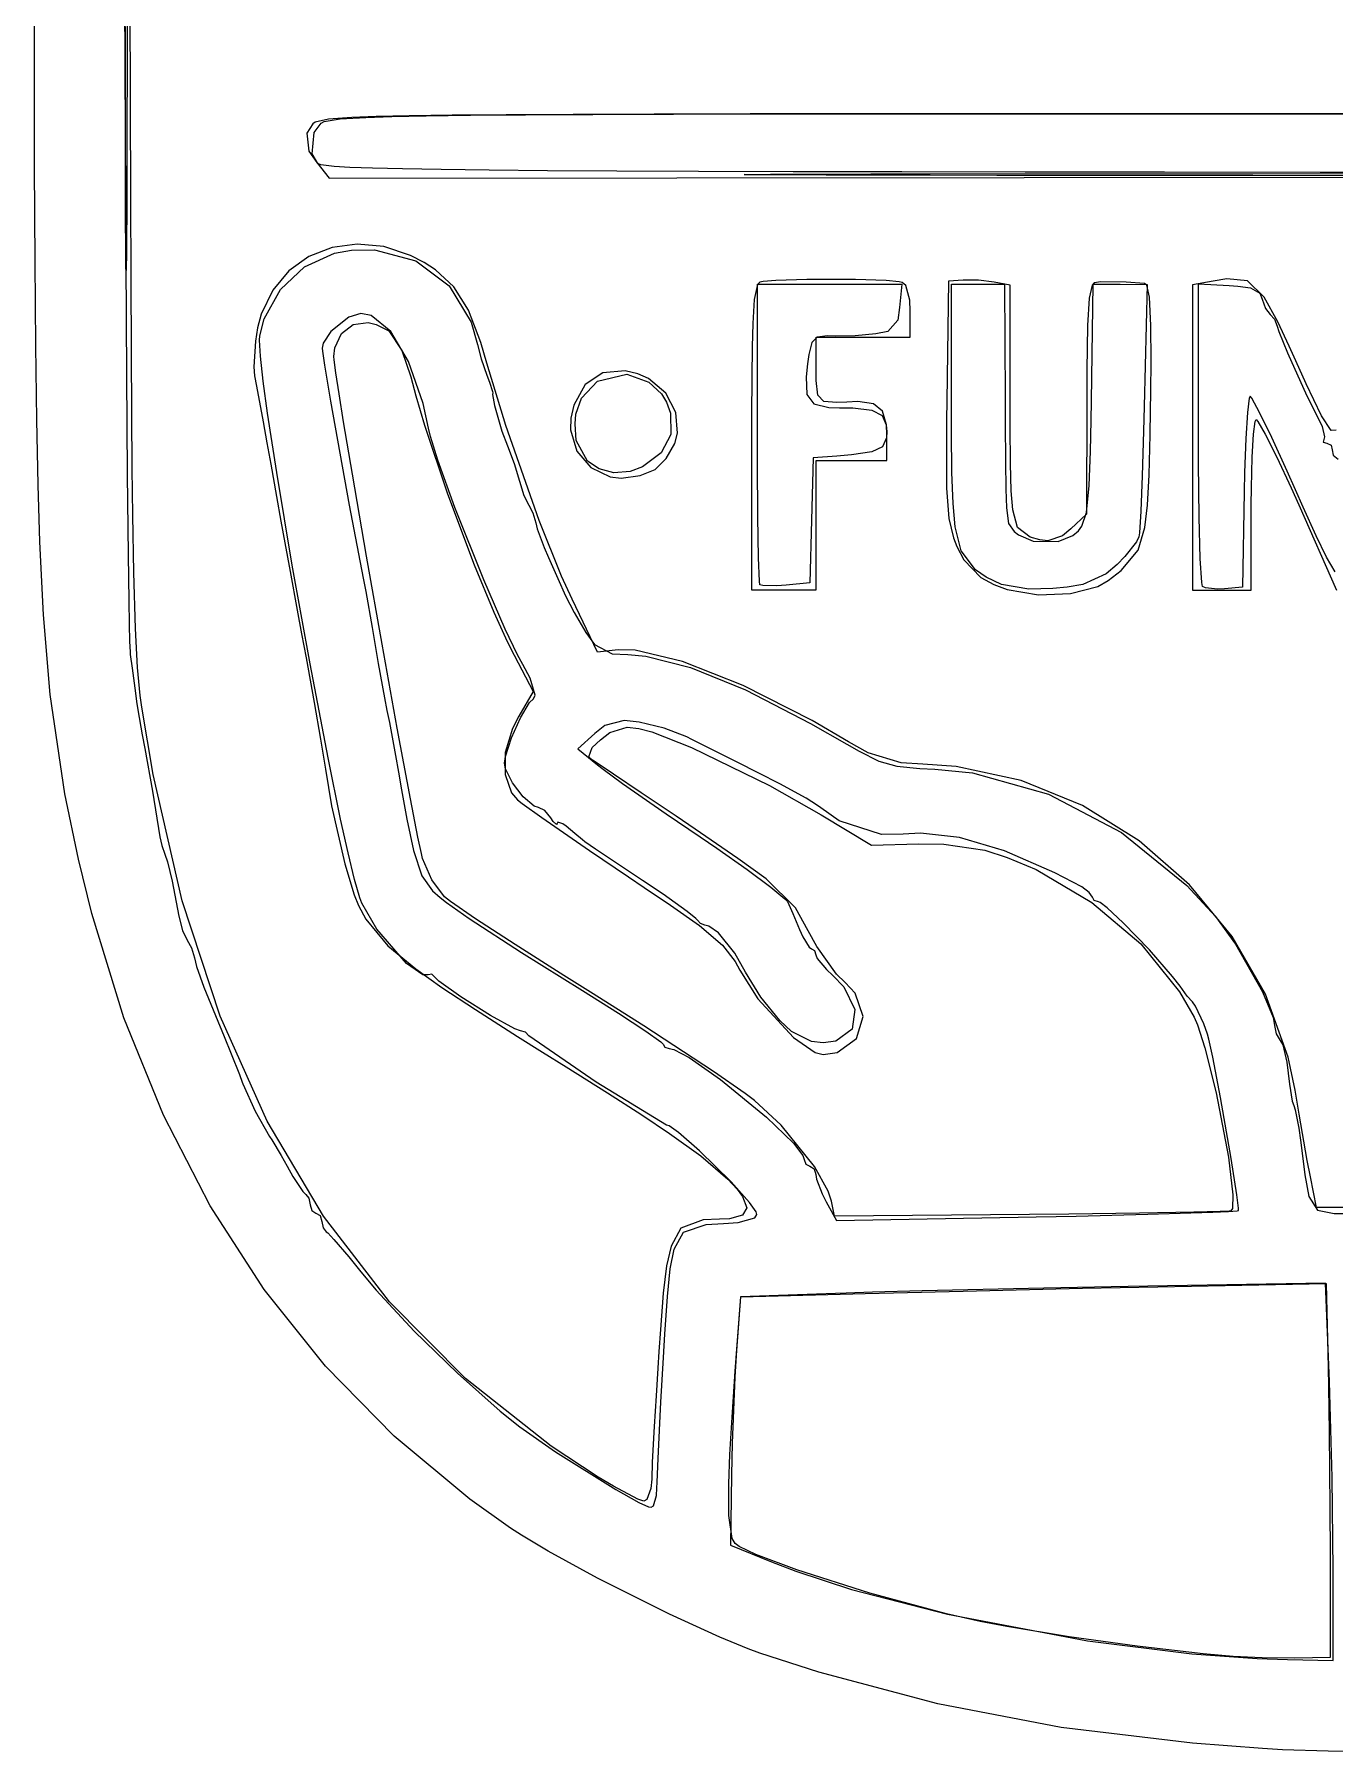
# Model space of a CAD drawing. Header units: millimetres. Extents: x 0 to 610, y 0 to 514.
# Drawn here: x 452.76 to 476, y 44.56 to 75.24 of the extents above; entities that cross this region are included whole.
import ezdxf

# ---------------------------------------------------------------- set-up
doc = ezdxf.new("R2010")
doc.units = ezdxf.units.MM
doc.header["$LTSCALE"] = 0.05
doc.layers.get('0').update_dxf_attribs({"plot": 0})
doc.layers.add('ETCH', color=5, linetype='Continuous', lineweight=0)

# ---------------------------------------------------------------- blocks, each defined once
blk = doc.blocks.new('cpsif')
for p, q in [((16.860244, 318.099235), (16.749812, 264.849235)), ((1.033511, 288.348452), (1.017526, 308.898752)), ((16.494186, 288.924189), (16.483487, 307.526587)), ((16.354861, 298.847199), (16.450173, 275.593951)), ((17.357618, 280.741544), (17.299454, 298.528515)), ((1.077286, 270.066896), (1.033511, 288.348452)), ((16.514533, 273.894324), (16.494186, 288.924189)), ((17.416656, 264.920842), (17.357618, 280.741544)), ((48.768997, 277.641719), (48.392046, 277.349235)), ((48.591755, 275.849557), (49.828741, 277.444247)), ((51.057467, 278.125513), (48.768997, 277.641719)), ((49.828741, 277.444247), (50.327756, 277.71453)), ((50.327756, 277.71453), (53.047372, 278.164133)), ((55.017884, 278.408291), (51.057467, 278.125513)), ((53.047372, 278.164133), (57.415271, 278.429082)), ((59.155963, 278.56271), (55.017884, 278.408291)), ((57.415271, 278.429082), (61.827199, 278.574801)), ((64.75934, 278.692356), (59.155963, 278.56271)), ((61.827199, 278.574801), (67.682619, 278.697964)), ((72.056922, 278.799379), (64.75934, 278.692356)), ((67.682619, 278.697964), (75.190243, 278.800433)), ((81.277615, 278.885925), (72.056922, 278.799379)), ((75.190243, 278.800433), (84.558782, 278.884072)), ((92.650324, 278.954145), (81.277615, 278.885925)), ((84.558782, 278.884072), (95.996947, 278.950744)), ((106.403957, 279.006186), (92.650324, 278.954145)), ((95.996947, 278.950744), (109.713451, 279.002313)), ((122.76742, 279.044197), (106.403957, 279.006186)), ((109.713451, 279.002313), (125.917003, 279.040642)), ((141.969618, 279.070327), (122.76742, 279.044197)), ((125.917003, 279.040642), (144.816316, 279.067594)), ((164.239458, 279.086724), (141.969618, 279.070327)), ((144.816316, 279.067594), (166.620101, 279.085032)), ((189.805847, 279.095536), (164.239458, 279.086724)), ((166.620101, 279.085032), (191.537069, 279.09482)), ((218.89769, 279.098913), (189.805847, 279.095536)), ((191.537069, 279.09482), (219.775932, 279.098822)), ((234.83719, 279.099235), (218.89769, 279.098913)), ((219.775932, 279.098822), (235.206296, 279.099235)), ((16.450173, 275.593951), (16.566332, 253.979869)), ((48.392046, 277.349235), (47.387216, 275.72427)), ((47.387216, 275.72427), (47.697916, 272.712142)), ((48.287765, 272.251947), (48.591755, 275.849557)), ((16.535463, 265.097788), (16.514533, 273.894324)), ((47.697916, 272.712142), (49.074669, 270.731437)), ((49.25, 270.595065), (48.287765, 272.251947)), ((1.157145, 253.870128), (1.077286, 270.066896)), ((49.074669, 270.731437), (51.149339, 268.093922)), ((49.774211, 270.378598), (49.25, 270.595065)), ((52.014529, 270.09551), (49.774211, 270.378598)), ((54.702548, 269.932752), (52.014529, 270.09551)), ((58.526255, 269.789346), (54.702548, 269.932752)), ((63.64003, 269.664075), (58.526255, 269.789346)), ((70.198255, 269.555721), (63.64003, 269.664075)), ((78.355309, 269.463066), (70.198255, 269.555721)), ((88.265573, 269.384893), (78.355309, 269.463066)), ((100.083427, 269.319983), (88.265573, 269.384893)), ((113.963251, 269.26712), (100.083427, 269.319983)), ((130.059425, 269.225084), (113.963251, 269.26712)), ((121.730554, 268.736478), (122.968988, 268.759828)), ((122.430831, 268.714339), (121.730554, 268.736478)), ((125.022779, 268.693545), (122.430831, 268.714339)), ((122.968988, 268.759828), (126.193174, 268.784257)), ((129.45936, 268.67423), (125.022779, 268.693545)), ((126.193174, 268.784257), (131.450151, 268.809631)), ((148.526331, 269.192659), (130.059425, 269.225084)), ((131.450151, 268.809631), (138.786959, 268.835815)), ((138.786959, 268.835815), (143.25, 268.84917)), ((143.25, 268.84917), (235, 268.956639)), ((169.518347, 269.168627), (148.526331, 269.192659)), ((193.189855, 269.151769), (169.518347, 269.168627)), ((219.695235, 269.140869), (193.189855, 269.151769)), ((234.05887, 269.137272), (219.695235, 269.140869)), ((51.149339, 268.093922), (235.216765, 268.346578)), ((135.693533, 268.656528), (129.45936, 268.67423)), ((143.678258, 268.640571), (135.693533, 268.656528)), ((153.366496, 268.626494), (143.678258, 268.640571)), ((164.711206, 268.61443), (153.366496, 268.626494)), ((177.66535, 268.604513), (164.711206, 268.61443)), ((192.181887, 268.596877), (177.66535, 268.604513)), ((208.213777, 268.591654), (192.181887, 268.596877)), ((225.71398, 268.588978), (208.213777, 268.591654)), ((16.551859, 260.463601), (16.535463, 265.097788)), ((16.749812, 264.849235), (16.73609, 262.258968)), ((17.478643, 250.936507), (17.416656, 264.920842)), ((16.57005, 256.845403), (16.551859, 260.463601)), ((16.73609, 262.258968), (16.709183, 258.000821)), ((16.709183, 258.000821), (16.68311, 254.949769)), ((16.589897, 254.270493), (16.57005, 256.845403)), ((16.611264, 252.766174), (16.589897, 254.270493)), ((16.68311, 254.949769), (16.658008, 253.078511)), ((47.732975, 254.773775), (44.325149, 252.326044)), ((46.985269, 253.015874), (52.09823, 255.351705)), ((51.653175, 256.317428), (47.732975, 254.773775)), ((55.939619, 256.899461), (51.653175, 256.317428)), ((52.09823, 255.351705), (54.94356, 255.867833)), ((54.94356, 255.867833), (58.868285, 255.908658)), ((60.446179, 256.462334), (55.939619, 256.899461)), ((58.868285, 255.908658), (65.922927, 254.033477)), ((65.026727, 254.948506), (60.446179, 256.462334)), ((67.299082, 253.769848), (65.026727, 254.948506)), ((1.281384, 239.574188), (1.157145, 253.870128)), ((16.566332, 253.979869), (16.698968, 234.512852)), ((16.634014, 252.359747), (16.611264, 252.766174)), ((16.658008, 253.078511), (16.634014, 252.359747)), ((44.325149, 252.326044), (41.575822, 249.031774)), ((42.899323, 249.182806), (46.985269, 253.015874)), ((65.922927, 254.033477), (71.556403, 249.819535)), ((69.250176, 252.510551), (67.299082, 253.769848)), ((72.400406, 249.599028), (69.250176, 252.510551)), ((17.545654, 238.658633), (17.478643, 250.936507)), ((41.575822, 249.031774), (39.631124, 244.948506)), ((40.148496, 244.141535), (42.899323, 249.182806)), ((71.556403, 249.819535), (75.335004, 243.591254)), ((74.851285, 245.678498), (72.400406, 249.599028)), ((124.009876, 250.032807), (123.451654, 247.475528)), ((124, 224.765901), (124, 250.099235)), ((124, 250.099235), (136.276426, 250.099235)), ((124.400415, 250.422647), (124.009876, 250.032807)), ((124.948748, 250.543635), (124.400415, 250.422647)), ((127.149608, 250.73642), (124.948748, 250.543635)), ((132.383386, 250.903115), (127.149608, 250.73642)), ((140.650679, 250.898137), (132.383386, 250.903115)), ((136.276426, 250.099235), (148.552852, 250.099235)), ((145.885847, 250.725138), (140.650679, 250.898137)), ((148.088294, 250.529701), (145.885847, 250.725138)), ((148.637619, 250.408051), (148.088294, 250.529701)), ((148.552852, 250.099235), (148.17819, 246.170536)), ((149.214887, 249.891791), (148.637619, 250.408051)), ((149.908593, 247.388729), (149.214887, 249.891791)), ((156.5, 250.599235), (156.229108, 230.290678)), ((159, 250.797565), (156.5, 250.599235)), ((157, 229.049575), (157, 250.099235)), ((157, 250.099235), (161.5, 250.099235)), ((161.573438, 250.782599), (159, 250.797565)), ((161.5, 250.099235), (166, 250.099235)), ((164.25, 250.46811), (161.573438, 250.782599)), ((167, 249.940324), (164.25, 250.46811)), ((166, 250.099235), (166.125, 230.599235)), ((167, 229.642224), (167, 249.940324)), ((180.925827, 249.977327), (180.440519, 247.752446)), ((180.808286, 230.201664), (181.116573, 250.099235)), ((181.25, 250.326082), (180.925827, 249.977327)), ((181.116573, 250.099235), (185.68253, 250.099235)), ((182.395737, 250.536316), (181.25, 250.326082)), ((186.68023, 250.487464), (182.395737, 250.536316)), ((185.68253, 250.099235), (190.248487, 250.099235)), ((189.835937, 250.228183), (186.68023, 250.487464)), ((190.248487, 250.099235), (189.771814, 229.349235)), ((190.200277, 249.982806), (189.835937, 250.228183)), ((190.698823, 247.931265), (190.200277, 249.982806)), ((201.493427, 250.663979), (198, 250.008608)), ((198, 250.008608), (198, 224.053921)), ((199, 224.818161), (199, 250.203754)), ((199, 250.203754), (204.240634, 249.901494)), ((203.846002, 251.0376), (201.493427, 250.663979)), ((207.350507, 250.676928), (203.846002, 251.0376)), ((204.240634, 249.901494), (205.709378, 249.798654)), ((205.709378, 249.798654), (207.834114, 249.498205)), ((210.172141, 247.952754), (207.350507, 250.676928)), ((207.834114, 249.498205), (209.455865, 248.61935)), ((209.455865, 248.61935), (209.856316, 247.599235)), ((76.966721, 240.166835), (74.851285, 245.678498)), ((123.451654, 247.475528), (123.197941, 243.435105)), ((148.17819, 246.170536), (147.880206, 243.998441)), ((150, 245.492246), (149.908593, 247.388729)), ((150, 241.099235), (150, 245.492246)), ((180.440519, 247.752446), (180.147124, 243.085915)), ((190.923837, 243.080476), (190.698823, 247.931265)), ((209.856316, 247.599235), (210.400492, 246.010453)), ((212.502905, 243.718791), (210.172141, 247.952754)), ((210.400492, 246.010453), (211.182166, 244.999128)), ((39.006175, 242.62898), (38.627486, 240.356984)), ((39.631124, 244.948506), (39.006175, 242.62898)), ((39.370034, 241.258146), (40.148496, 244.141535)), ((54.537408, 244.474424), (51.450694, 241.99471)), ((53.295159, 241.702426), (55.276742, 243.22037)), ((56.564451, 245.094267), (54.537408, 244.474424)), ((55.276742, 243.22037), (57.793407, 243.568417)), ((58.300361, 244.732755), (56.564451, 245.094267)), ((57.793407, 243.568417), (59.156118, 243.229978)), ((61.654681, 242.00374), (58.300361, 244.732755)), ((59.156118, 243.229978), (61.310261, 242.119102)), ((75.335004, 243.591254), (76.393194, 239.823118)), ((123.197941, 243.435105), (123.093042, 239.460763)), ((147.880206, 243.998441), (146.166982, 242.087022)), ((180.147124, 243.085915), (180.015073, 235.49155)), ((190.937141, 237.086931), (190.923837, 243.080476)), ((211.182166, 244.999128), (211.924781, 244.164084)), ((211.924781, 244.164084), (212.375049, 242.999128)), ((212.375049, 242.999128), (212.657953, 242.070509)), ((214.417094, 239.603628), (212.502905, 243.718791)), ((1.458295, 226.99512), (1.281384, 239.574188)), ((38.627486, 240.356984), (38.354065, 236.015765)), ((39.320517, 240.524728), (39.370034, 241.258146)), ((39.483325, 237.802051), (39.320517, 240.524728)), ((50.182045, 240.04709), (49.995307, 239.17492)), ((51.450694, 241.99471), (50.182045, 240.04709)), ((52.156743, 239.250586), (53.295159, 241.702426)), ((61.310261, 242.119102), (63.562889, 238.777015)), ((64.673149, 236.902877), (61.654681, 242.00374)), ((76.393194, 239.823118), (77.033243, 237.37125)), ((78.012369, 236.632413), (76.966721, 240.166835)), ((133.231694, 240.203299), (132.745848, 238.13371)), ((134.143469, 241.119079), (133.231694, 240.203299)), ((134, 235.599235), (134, 241.099235)), ((134, 241.099235), (142, 241.099235)), ((135.904562, 241.3063), (134.143469, 241.119079)), ((137.235914, 241.259593), (135.904562, 241.3063)), ((140.61388, 241.322861), (137.235914, 241.259593)), ((144.151764, 241.678313), (140.61388, 241.322861)), ((142, 241.099235), (150, 241.099235)), ((146.166982, 242.087022), (144.151764, 241.678313)), ((212.657953, 242.070509), (214.123436, 238.457651)), ((215.533929, 237.108437), (214.417094, 239.603628)), ((17.619766, 227.957318), (17.545654, 238.658633)), ((39.961471, 233.592114), (39.483325, 237.802051)), ((49.995307, 239.17492), (50.039776, 238.65321)), ((50.039776, 238.65321), (50.379071, 236.318751)), ((52, 237.748206), (52.156743, 239.250586)), ((52.038048, 237.210678), (52, 237.748206)), ((52.328902, 234.984445), (52.038048, 237.210678)), ((63.562889, 238.777015), (65.044381, 234.30168)), ((67.140741, 229.793534), (64.673149, 236.902877)), ((77.033243, 237.37125), (77.978314, 234.599235)), ((81.205334, 226.057896), (78.012369, 236.632413)), ((123.093042, 239.460763), (123.030634, 234.293821)), ((132.745848, 238.13371), (132.530337, 236.533346)), ((190.881353, 231.767595), (190.937141, 237.086931)), ((214.123436, 238.457651), (217.447834, 231.158116)), ((217.307829, 233.174555), (215.533929, 237.108437)), ((16.698968, 234.512852), (16.843707, 217.700798)), ((38.354065, 236.015765), (38.49301, 234.481238)), ((38.49301, 234.481238), (38.837764, 232.691507)), ((50.379071, 236.318751), (51.406047, 230.192733)), ((52.876029, 231.393242), (52.328902, 234.984445)), ((65.044381, 234.30168), (65.941597, 231.099235)), ((77.978314, 234.599235), (78.417606, 233.434391)), ((97.700657, 235.003208), (94.715405, 233.016958)), ((96.814565, 233.587199), (101.788935, 234.770317)), ((101.523532, 235.341684), (97.700657, 235.003208)), ((103.679304, 234.846583), (101.523532, 235.341684)), ((101.788935, 234.770317), (105.555415, 233.449129)), ((105.506003, 234.039858), (103.679304, 234.846583)), ((108.425775, 231.551791), (105.506003, 234.039858)), ((123.030634, 234.293821), (123.003086, 227.790262)), ((132.530337, 236.533346), (132.301167, 234.369954)), ((132.301167, 234.369954), (132.434595, 231.358762)), ((134.014469, 233.694049), (134, 235.599235)), ((134.303195, 231.228819), (134.014469, 233.694049)), ((180.015073, 235.49155), (180, 230.444497)), ((38.837764, 232.691507), (39.954069, 226.627033)), ((40.714417, 228.119549), (39.961471, 233.592114)), ((53.643343, 226.640987), (52.876029, 231.393242)), ((65.941597, 231.099235), (67.409415, 226.098333)), ((78.417606, 233.434391), (78.955846, 231.835953)), ((78.988501, 231.599235), (78.927785, 231.31985)), ((78.927785, 231.31985), (79.296329, 229.441581)), ((78.955846, 231.835953), (78.988501, 231.599235)), ((94.715405, 233.016958), (92.791048, 229.53149)), ((93.137928, 227.961982), (94.078031, 230.719315)), ((94.078031, 230.719315), (96.814565, 233.587199)), ((105.555415, 233.449129), (107.672598, 231.41895)), ((107.672598, 231.41895), (108.530888, 230.039504)), ((110.155905, 228.295574), (108.425775, 231.551791)), ((132.434595, 231.358762), (133.609256, 229.758003)), ((135.322685, 230.150575), (134.303195, 231.228819)), ((190.835937, 228.670438), (190.881353, 231.767595)), ((207.62348, 230.748003), (207.322925, 228.303381)), ((207.774771, 231.074749), (207.62348, 230.748003)), ((208.063326, 230.745617), (207.774771, 231.074749)), ((209.379232, 228.338616), (208.063326, 230.745617)), ((219.943534, 227.741282), (217.307829, 233.174555)), ((217.447834, 231.158116), (219.541425, 226.989551)), ((17.703054, 218.702656), (17.619766, 227.957318)), ((42.270406, 218.034655), (40.714417, 228.119549)), ((51.406047, 230.192733), (54.613029, 212.474664)), ((68.100762, 225.599235), (67.140741, 229.793534)), ((79.296329, 229.441581), (80.572921, 225.10949)), ((92.791048, 229.53149), (92.296478, 227.272974)), ((93.015313, 226.349235), (93.137928, 227.961982)), ((108.530888, 230.039504), (109.254476, 228.168196)), ((109.254476, 228.168196), (109.306494, 224.550336)), ((110.442628, 224.748811), (110.155905, 228.295574)), ((123.003086, 227.790262), (123, 223.992246)), ((133.609256, 229.758003), (136.127797, 229.155246)), ((137.534197, 229.971477), (135.322685, 230.150575)), ((136.127797, 229.155246), (137.9856, 229.099235)), ((139.231105, 230.066657), (137.534197, 229.971477)), ((137.9856, 229.099235), (140.239254, 229.062706)), ((141.089437, 230.129572), (139.231105, 230.066657)), ((140.239254, 229.062706), (143.443782, 228.700162)), ((143.772031, 229.744565), (141.089437, 230.129572)), ((143.443782, 228.700162), (145.217619, 227.795374)), ((145.297803, 228.496967), (143.772031, 229.744565)), ((145.217619, 227.795374), (145.928386, 226.160828)), ((145.933075, 226.169012), (145.297803, 228.496967)), ((156.229108, 230.290678), (156.188107, 227.022841)), ((157.006778, 224.955956), (157, 229.049575)), ((166.125, 230.599235), (166.149668, 226.503762)), ((167.001619, 225.837925), (167, 229.642224)), ((180, 230.444497), (180, 211.003737)), ((180.756541, 227.024065), (180.808286, 230.201664)), ((189.771814, 229.349235), (189.667946, 225.151095)), ((190.768103, 224.532567), (190.835937, 228.670438)), ((207.322925, 228.303381), (207.052417, 223.914252)), ((211.468967, 224.034992), (209.379232, 228.338616)), ((1.696173, 215.948964), (1.458295, 226.99512)), ((39.954069, 226.627033), (40.588127, 223.099235)), ((55.128227, 217.781706), (53.643343, 226.640987)), ((67.409415, 226.098333), (71.32451, 214.422969)), ((68.438135, 224.179993), (68.100762, 225.599235)), ((80.572921, 225.10949), (81.516708, 222.599235)), ((86.896392, 209.882777), (81.205334, 226.057896)), ((92.296478, 227.272974), (92.241952, 225.290777)), ((92.241952, 225.290777), (93.305305, 221.689076)), ((93.208199, 223.52523), (93.015313, 226.349235)), ((145.928386, 226.160828), (146, 225.011298)), ((146, 224.531847), (145.933075, 226.169012)), ((146, 225.011298), (145.939205, 223.956119)), ((156.188107, 227.022841), (156.141784, 221.514436)), ((157.080712, 218.100609), (157.006778, 224.955956)), ((166.149668, 226.503762), (166.191193, 219.930531)), ((167.036297, 219.604749), (167.001619, 225.837925)), ((180.647927, 221.683246), (180.756541, 227.024065)), ((189.667946, 225.151095), (189.437642, 217.517454)), ((208.360998, 224.614127), (208.652827, 226.803287)), ((208.652827, 226.803287), (208.816932, 227.099235)), ((208.816932, 227.099235), (209.112336, 226.803299)), ((209.112336, 226.803299), (210.375408, 224.614226)), ((219.541425, 226.989551), (220.036774, 225.925734)), ((221.564937, 225.243038), (219.943534, 227.741282)), ((220.036774, 225.925734), (220.444673, 224.194094)), ((222.41422, 225.306664), (221.564937, 225.243038)), ((40.588127, 223.099235), (41.238597, 219.449967)), ((69.669357, 220.174642), (68.438135, 224.179993)), ((81.516708, 222.599235), (82.665391, 219.599235)), ((95.111047, 219.968751), (93.208199, 223.52523)), ((109.306494, 224.550336), (107.648131, 221.384812)), ((108.476545, 220.470772), (109.96541, 223.015726)), ((109.96541, 223.015726), (110.442628, 224.748811)), ((123, 223.992246), (123, 198.099235)), ((124.009145, 219.667824), (124, 224.765901)), ((145.267658, 222.456567), (143.451304, 221.570716)), ((145.939205, 223.956119), (145.267658, 222.456567)), ((146, 220.099235), (146, 224.531847)), ((190.609554, 217.709614), (190.768103, 224.532567)), ((198, 224.053921), (198, 198.099235)), ((199.014574, 219.704157), (199, 224.818161)), ((207.052417, 223.914252), (206.844769, 218.113017)), ((208.140011, 220.691764), (208.360998, 224.614127)), ((210.375408, 224.614226), (212.33659, 220.69202)), ((214.079046, 218.356772), (211.468967, 224.034992)), ((220.306983, 223.739551), (220.197468, 223.287327)), ((220.197468, 223.287327), (220.833333, 223.099235)), ((220.444673, 224.194094), (220.306983, 223.739551)), ((220.833333, 223.099235), (221.583854, 222.768766)), ((221.583854, 222.768766), (221.75, 221.974235)), ((221.75, 221.974235), (221.940625, 221.045068)), ((41.238597, 219.449967), (42.218404, 213.982913)), ((72.571512, 212.09203), (69.669357, 220.174642)), ((82.665391, 219.599235), (83.560773, 216.599235)), ((93.305305, 221.689076), (95.655246, 218.899351)), ((97.11491, 218.686967), (95.111047, 219.968751)), ((107.648131, 221.384812), (104.459179, 219.014818)), ((106.639677, 218.559408), (108.476545, 220.470772)), ((124.076789, 210.55044), (124.009145, 219.667824)), ((133.5, 220.599235), (133.217202, 209.951142)), ((137.5, 220.865777), (133.5, 220.599235)), ((134, 209.099235), (134, 220.099235)), ((134, 220.099235), (140, 220.099235)), ((139.99631, 221.05772), (137.5, 220.865777)), ((143.451304, 221.570716), (139.99631, 221.05772)), ((140, 220.099235), (146, 220.099235)), ((156.141784, 221.514436), (156.188486, 215.428128)), ((166.191193, 219.930531), (166.250941, 215.228844)), ((167.161164, 214.985379), (167.036297, 219.604749)), ((180.438148, 215.869495), (180.647927, 221.683246)), ((199.12238, 210.527942), (199.014574, 219.704157)), ((208.016674, 215.511979), (208.140011, 220.691764)), ((212.33659, 220.69202), (214.75799, 215.512442)), ((221.940625, 221.045068), (222.75, 220.390901)), ((16.843707, 217.700798), (16.996176, 204.051606)), ((17.797593, 210.764745), (17.703054, 218.702656)), ((44.928493, 202.265497), (42.270406, 218.034655)), ((57.541931, 203.808894), (55.128227, 217.781706)), ((83.560773, 216.599235), (84.313143, 214.16368)), ((95.655246, 218.899351), (98.959833, 217.315667)), ((99.622299, 217.988172), (97.11491, 218.686967)), ((98.959833, 217.315667), (100.866387, 217.099235)), ((102.346918, 218.235393), (99.622299, 217.988172)), ((100.866387, 217.099235), (104.083839, 217.52816)), ((104.459179, 219.014818), (102.346918, 218.235393)), ((104.083839, 217.52816), (106.639677, 218.559408)), ((157.278945, 212.808998), (157.080712, 218.100609)), ((189.437642, 217.517454), (189.201152, 211.508107)), ((190.354369, 212.556172), (190.609554, 217.709614)), ((206.844769, 218.113017), (206.774771, 214.849235)), ((215.5, 215.165323), (214.079046, 218.356772)), ((2.003313, 206.251764), (1.696173, 215.948964)), ((42.218404, 213.982913), (42.986133, 209.763946)), ((71.32451, 214.422969), (75.863241, 202.333591)), ((84.313143, 214.16368), (85.117987, 212.52075)), ((156.188486, 215.428128), (156.543219, 210.278229)), ((166.250941, 215.228844), (166.36328, 212.056217)), ((167.434147, 211.715703), (167.161164, 214.985379)), ((179.975632, 211.272076), (180.438148, 215.869495)), ((206.774771, 214.849235), (206.5, 198.599235)), ((208, 212.599235), (208.016674, 215.511979)), ((214.75799, 215.512442), (216.066932, 212.599814)), ((216.813576, 212.191983), (215.5, 215.165323)), ((17.965039, 201.042619), (17.797593, 210.764745)), ((54.613029, 212.474664), (56.981912, 200.099235)), ((77.470553, 199.801905), (72.571512, 212.09203)), ((85.117987, 212.52075), (85.815449, 211.194625)), ((85.815449, 211.194625), (86.309647, 209.52075)), ((124.19799, 203.576375), (124.076789, 210.55044)), ((156.543219, 210.278229), (157.337765, 206.984448)), ((157.654033, 208.826583), (157.278945, 212.808998)), ((166.36328, 212.056217), (166.705579, 209.415077)), ((168.248052, 208.764124), (167.434147, 211.715703)), ((180, 211.003737), (177.293049, 208.495019)), ((179.171013, 208.955728), (179.975632, 211.272076)), ((189.201152, 211.508107), (188.987163, 207.851985)), ((189.923195, 208.751187), (190.354369, 212.556172)), ((199.315539, 203.467782), (199.12238, 210.527942)), ((208, 198.099235), (208, 212.599235)), ((216.066932, 212.599814), (222.5, 198.100394)), ((219.016775, 207.318888), (216.813576, 212.191983)), ((42.986133, 209.763946), (43.663068, 206.075158)), ((86.309647, 209.52075), (86.588077, 208.459037)), ((86.588077, 208.459037), (87.738158, 205.303979)), ((90.727346, 200.450699), (86.896392, 209.882777)), ((133.217202, 209.951142), (132.934404, 199.30305)), ((134, 198.099235), (134, 209.099235)), ((158.663232, 204.750893), (157.654033, 208.826583)), ((166.705579, 209.415077), (167.66682, 208.048737)), ((167.66682, 208.048737), (168.44113, 207.518623)), ((170.392306, 207.087583), (168.248052, 208.764124)), ((168.44113, 207.518623), (170.933652, 206.388425)), ((175.165801, 206.34865), (177.638031, 207.380199)), ((177.293049, 208.495019), (175.88718, 207.345171)), ((177.638031, 207.380199), (178.595012, 208.201664)), ((178.595012, 208.201664), (179.171013, 208.955728)), ((188.772876, 204.869769), (189.923195, 208.751187)), ((188.987163, 207.851985), (188.89757, 207.134174)), ((2.612031, 193.832845), (2.003313, 206.251764)), ((43.663068, 206.075158), (44.565093, 201.175463)), ((87.738158, 205.303979), (88.468157, 203.599235)), ((157.337765, 206.984448), (157.935959, 205.511104)), ((157.935959, 205.511104), (159.094656, 203.255135)), ((161.118339, 201.523111), (158.663232, 204.750893)), ((172.048643, 206.623162), (170.392306, 207.087583)), ((170.933652, 206.388425), (175.165801, 206.34865)), ((173.383302, 206.451476), (172.048643, 206.623162)), ((175.88718, 207.345171), (173.383302, 206.451476)), ((185.88254, 201.417667), (188.772876, 204.869769)), ((188.480973, 206.311072), (186.49845, 203.813672)), ((188.89757, 207.134174), (188.480973, 206.311072)), ((220.785358, 203.728212), (219.016775, 207.318888)), ((16.996176, 204.051606), (17.112971, 196.195873)), ((47.956078, 185.489202), (44.928493, 202.265497)), ((60.186848, 188.862416), (57.541931, 203.808894)), ((75.863241, 202.333591), (79.184008, 194.306798)), ((88.468157, 203.599235), (90.066764, 200.03986)), ((124.358044, 199.591581), (124.19799, 203.576375)), ((159.094656, 203.255135), (162.03807, 200.216291)), ((162.939645, 200.282133), (161.118339, 201.523111)), ((185.176707, 202.446973), (183.32798, 200.864583)), ((186.49845, 203.813672), (185.176707, 202.446973)), ((199.57062, 199.380071), (199.315539, 203.467782)), ((222.276107, 201.241123), (220.785358, 203.728212)), ((18.247051, 191.475974), (17.965039, 201.042619)), ((44.565093, 201.175463), (45.77192, 194.627725)), ((56.981912, 200.099235), (57.41705, 197.799625)), ((81.133264, 191.415368), (77.470553, 199.801905)), ((90.066764, 200.03986), (91.369837, 197.099235)), ((92.508827, 196.541263), (90.727346, 200.450699)), ((124.448047, 198.984521), (124.358044, 199.591581)), ((124.939152, 198.840796), (124.448047, 198.984521)), ((127.319333, 198.806292), (124.939152, 198.840796)), ((128.915249, 198.919762), (127.319333, 198.806292)), ((132.934404, 199.30305), (128.915249, 198.919762)), ((162.03807, 200.216291), (164.206851, 199.036903)), ((165.547132, 199.033946), (162.939645, 200.282133)), ((164.206851, 199.036903), (166.497975, 198.189878)), ((170.182023, 198.238652), (165.547132, 199.033946)), ((176.676707, 198.615456), (174.236322, 198.367975)), ((179.330657, 199.062723), (176.676707, 198.615456)), ((177.260474, 197.502441), (181.934119, 198.721706)), ((183.32798, 200.864583), (179.330657, 199.062723)), ((181.934119, 198.721706), (183.67744, 199.70773)), ((183.67744, 199.70773), (185.88254, 201.417667)), ((199.71406, 198.718508), (199.57062, 199.380071)), ((200.230871, 198.464718), (199.71406, 198.718508)), ((206.5, 198.599235), (203.46406, 198.301841)), ((17.112971, 196.195873), (17.190973, 192.211643)), ((57.41705, 197.799625), (58.504662, 191.672281)), ((91.369837, 197.099235), (92.846987, 194.232047)), ((96.849711, 187.483291), (92.508827, 196.541263)), ((123, 198.099235), (128.5, 198.099235)), ((128.5, 198.099235), (134, 198.099235)), ((166.497975, 198.189878), (171.797682, 197.314229)), ((174.236322, 198.367975), (170.182023, 198.238652)), ((171.797682, 197.314229), (177.260474, 197.502441)), ((198, 198.099235), (203, 198.099235)), ((202.228918, 198.242713), (200.230871, 198.464718)), ((203.46406, 198.301841), (202.228918, 198.242713)), ((203, 198.099235), (208, 198.099235)), ((3.743482, 180.278687), (2.612031, 193.832845)), ((45.77192, 194.627725), (46.514545, 190.599235)), ((79.184008, 194.306798), (81.166296, 189.962098)), ((92.846987, 194.232047), (94.864114, 190.849235)), ((17.190973, 192.211643), (17.268447, 189.303822)), ((18.611429, 184.838058), (18.247051, 191.475974)), ((46.514545, 190.599235), (47.262789, 186.520426)), ((58.504662, 191.672281), (59.023179, 188.599235)), ((83.233694, 187.062674), (81.133264, 191.415368)), ((81.166296, 189.962098), (82.049593, 188.193925)), ((94.864114, 190.849235), (96.299303, 188.802464)), ((17.268447, 189.303822), (17.344848, 187.535896)), ((17.344848, 187.535896), (17.382475, 187.099235)), ((17.382475, 187.099235), (17.69044, 184.766422)), ((59.023179, 188.599235), (59.538382, 185.565641)), ((62.774295, 174.573623), (60.186848, 188.862416)), ((82.049593, 188.193925), (85.902273, 180.788616)), ((84.114321, 185.426343), (83.233694, 187.062674)), ((96.299303, 188.802464), (99.341886, 187.198228)), ((100.330495, 187.889653), (96.849711, 187.483291)), ((99.341886, 187.198228), (101.976336, 187.099235)), ((103.259634, 187.856517), (100.330495, 187.889653)), ((101.976336, 187.099235), (105.059489, 186.856839)), ((111.30188, 185.94852), (103.259634, 187.856517)), ((17.69044, 184.766422), (18.25463, 180.503922)), ((19.074777, 180.089641), (18.611429, 184.838058)), ((47.262789, 186.520426), (48.636396, 178.922965)), ((51.02885, 169.502825), (47.956078, 185.489202)), ((59.538382, 185.565641), (60.603623, 179.704703)), ((85.360009, 183.077157), (84.114321, 185.426343)), ((105.059489, 186.856839), (112.621805, 184.929748)), ((121.592181, 181.849356), (111.30188, 185.94852)), ((112.621805, 184.929748), (121.979816, 181.106412)), ((86.255092, 180.173977), (85.360009, 183.077157)), ((133.333858, 175.876385), (121.592181, 181.849356)), ((121.979816, 181.106412), (133.054743, 175.419017)), ((6.260783, 163.396134), (3.743482, 180.278687)), ((18.25463, 180.503922), (18.441367, 179.099235)), ((18.441367, 179.099235), (18.654812, 177.694547)), ((19.348754, 178.099235), (19.074777, 180.089641)), ((48.636396, 178.922965), (49.735099, 172.701285)), ((60.603623, 179.704703), (61.022457, 177.599235)), ((85.902273, 180.788616), (83.451136, 176.606068)), ((83.714946, 176.336837), (85.280432, 178.916241)), ((85.280432, 178.916241), (85.925147, 179.552973)), ((85.925147, 179.552973), (86.255092, 180.173977)), ((18.654812, 177.694547), (19.39935, 173.432047)), ((21.281969, 166.653585), (19.348754, 178.099235)), ((61.022457, 177.599235), (61.439071, 175.533219)), ((61.439071, 175.533219), (62.489322, 169.938688)), ((82.185997, 172.920307), (83.714946, 176.336837)), ((83.451136, 176.606068), (82.394909, 174.539664)), ((101.389547, 175.874767), (98.095749, 175.02579)), ((103.909891, 175.599763), (101.389547, 175.874767)), ((108.179781, 174.594314), (103.909891, 175.599763)), ((133.054743, 175.419017), (139.211431, 171.886356)), ((139.5, 172.286397), (133.333858, 175.876385)), ((19.39935, 173.432047), (19.838741, 171.099235)), ((49.735099, 172.701285), (50.425626, 168.610074)), ((65.015589, 162.573867), (62.774295, 174.573623)), ((82.394909, 174.539664), (81.163286, 170.447557)), ((81.179118, 169.751604), (82.185997, 172.920307)), ((96.409891, 173.666636), (93.5, 171.054904)), ((95.950285, 171.299032), (97.339027, 172.625002)), ((98.095749, 175.02579), (96.409891, 173.666636)), ((97.339027, 172.625002), (98.916315, 173.874249)), ((98.916315, 173.874249), (101.881468, 174.751801)), ((101.881468, 174.751801), (103.839027, 174.548711)), ((103.839027, 174.548711), (106.06745, 173.965886)), ((106.06745, 173.965886), (112.834467, 171.303634)), ((112, 173.129892), (108.179781, 174.594314)), ((112.882606, 172.680878), (112, 173.129892)), ((115.460904, 171.381268), (112.882606, 172.680878)), ((19.838741, 171.099235), (21.161243, 163.848673)), ((53.167989, 159.112469), (51.02885, 169.502825)), ((62.489322, 169.938688), (62.993602, 167.099235)), ((81.023183, 168.599235), (81.179118, 169.751604)), ((81.163286, 170.447557), (81.110047, 166.687989)), ((93.5, 171.054904), (96.834536, 168.327069)), ((95.345047, 169.729969), (95.950285, 171.299032)), ((96, 169.15361), (95.345047, 169.729969)), ((112.834467, 171.303634), (126.085211, 164.834117)), ((120.604569, 168.806942), (115.460904, 171.381268)), ((139.211431, 171.886356), (141.317144, 170.665113)), ((142.854008, 170.386457), (139.5, 172.286397)), ((141.317144, 170.665113), (144.66088, 169.00454)), ((148.476079, 168.701683), (142.854008, 170.386457)), ((26.244774, 145.189703), (21.281969, 166.653585)), ((50.425626, 168.610074), (50.576176, 167.599235)), ((50.576176, 167.599235), (51.593661, 161.356141)), ((62.993602, 167.099235), (63.517257, 164.094904)), ((81.194964, 167.645581), (81.023183, 168.599235)), ((81.110047, 166.687989), (82.239919, 163.594888)), ((82.39233, 165.259777), (81.194964, 167.645581)), ((96.626972, 168.74422), (96, 169.15361)), ((99.571711, 166.776813), (96.626972, 168.74422)), ((96.834536, 168.327069), (97.792629, 167.585208)), ((97.792629, 167.585208), (101.116078, 165.176476)), ((104.293549, 163.599116), (99.571711, 166.776813)), ((124.296103, 166.96893), (120.604569, 168.806942)), ((127.845913, 165.151318), (124.296103, 166.96893)), ((144.66088, 169.00454), (147.740942, 168.134069)), ((147.740942, 168.134069), (151.629232, 167.750766)), ((152.141626, 168.498063), (148.476079, 168.701683)), ((151.629232, 167.750766), (154.211431, 167.647135)), ((157.815277, 168.097014), (152.141626, 168.498063)), ((154.211431, 167.647135), (160.631586, 167.018314)), ((168.86938, 165.727487), (157.815277, 168.097014)), ((160.631586, 167.018314), (173.542928, 163.375525)), ((21.161243, 163.848673), (22.41277, 156.099235)), ((63.517257, 164.094904), (64.416972, 159.101859)), ((82.239919, 163.594888), (83.25, 162.402616)), ((84.221015, 162.892435), (82.39233, 165.259777)), ((101.116078, 165.176476), (108.545347, 160.00315)), ((110.219726, 159.596582), (104.293549, 163.599116)), ((126.085211, 164.834117), (134.905134, 159.854522)), ((132.337613, 162.67084), (127.845913, 165.151318)), ((179.331437, 161.443892), (168.86938, 165.727487)), ((8.582499, 152.294045), (6.260783, 163.396134)), ((51.593661, 161.356141), (53.86403, 151.470849)), ((66.295736, 156.057589), (65.015589, 162.573867)), ((83.25, 162.402616), (84.041369, 161.765981)), ((84.041369, 161.765981), (87.355655, 159.365183)), ((86.072513, 161.331302), (84.221015, 162.892435)), ((86.816659, 161.099235), (86.072513, 161.331302)), ((87.88162, 160.585172), (86.816659, 161.099235)), ((134.274296, 161.46359), (132.337613, 162.67084)), ((134.796103, 161.066512), (134.274296, 161.46359)), ((137.913368, 158.830648), (134.796103, 161.066512)), ((173.542928, 163.375525), (185.937893, 156.873118)), ((188.960112, 155.457229), (179.331437, 161.443892)), ((54.43929, 153.36838), (53.167989, 159.112469)), ((64.416972, 159.101859), (65.530771, 153.750572)), ((87.355655, 159.365183), (95.494474, 153.7516)), ((88.919901, 159.349235), (87.88162, 160.585172)), ((89.318069, 158.732033), (88.919901, 159.349235)), ((89.877357, 158.220227), (89.318069, 158.732033)), ((89.969591, 158.388661), (89.877357, 158.220227)), ((90.102496, 158.593437), (89.969591, 158.388661)), ((90.936408, 158.327031), (90.102496, 158.593437)), ((91.534704, 157.888661), (90.936408, 158.327031)), ((92.975582, 156.684254), (91.534704, 157.888661)), ((108.545347, 160.00315), (114.292214, 156.099235)), ((113.455456, 157.406455), (110.219726, 159.596582)), ((134.905134, 159.854522), (143.411639, 154.71635)), ((145.137665, 156.514959), (137.913368, 158.830648)), ((22.41277, 156.099235), (22.765309, 154.599235)), ((66.890639, 153.27839), (66.295736, 156.057589)), ((94.284704, 155.599235), (92.975582, 156.684254)), ((94.712523, 155.277913), (94.284704, 155.599235)), ((96.505448, 154.029759), (94.712523, 155.277913)), ((116.19735, 155.547023), (113.455456, 157.406455)), ((114.292214, 156.099235), (117.144109, 154.16027)), ((120.727319, 152.443568), (116.19735, 155.547023)), ((143.411639, 154.71635), (151.455819, 154.918617)), ((148.826659, 156.569133), (145.137665, 156.514959)), ((151.765423, 156.760377), (148.826659, 156.569133)), ((151.455819, 154.918617), (155.724183, 154.907533)), ((158.423185, 156.006397), (151.765423, 156.760377)), ((155.724183, 154.907533), (162.69339, 153.843349)), ((166.063086, 153.754278), (158.423185, 156.006397)), ((185.937893, 156.873118), (197.083178, 147.895783)), ((197.514069, 147.978499), (188.960112, 155.457229)), ((10.848963, 143.004074), (8.582499, 152.294045)), ((22.765309, 154.599235), (23.291805, 153.099235)), ((23.291805, 153.099235), (23.748891, 151.809854)), ((55.539463, 148.832615), (54.43929, 153.36838)), ((65.530771, 153.750572), (66.948727, 149.484867)), ((67.097, 152.434755), (66.890639, 153.27839)), ((68.661163, 148.788177), (67.097, 152.434755)), ((95.494474, 153.7516), (102.128579, 149.294848)), ((100.909574, 151.068327), (96.505448, 154.029759)), ((117.144109, 154.16027), (122.299138, 150.540152)), ((125.526768, 148.977537), (120.727319, 152.443568)), ((162.69339, 153.843349), (166.489355, 152.623027)), ((174.615311, 150.024599), (166.063086, 153.754278)), ((166.489355, 152.623027), (171.469547, 150.557309)), ((23.748891, 151.809854), (24.52814, 148.523093)), ((53.86403, 151.470849), (55.466664, 146.214319)), ((66.948727, 149.484867), (68.811003, 146.931014)), ((104.5, 148.698134), (100.909574, 151.068327)), ((102.128579, 149.294848), (104.80069, 147.512993)), ((122.299138, 150.540152), (126.31641, 147.564567)), ((130.509535, 144.020553), (125.526768, 148.977537)), ((171.469547, 150.557309), (180.917217, 144.996494)), ((179.211729, 147.612106), (174.615311, 150.024599)), ((24.52814, 148.523093), (25.220611, 144.937273)), ((55.466664, 146.214319), (56.190029, 144.418351)), ((56.42797, 145.729806), (55.539463, 148.832615)), ((70.856017, 145.868864), (68.661163, 148.788177)), ((68.811003, 146.931014), (70.08638, 145.761693)), ((108.020833, 146.339864), (104.5, 148.698134)), ((104.80069, 147.512993), (109.290928, 144.482051)), ((112.104818, 143.43328), (108.020833, 146.339864)), ((126.31641, 147.564567), (128.708631, 145.594449)), ((180.474695, 146.690853), (179.211729, 147.612106)), ((181, 145.862106), (180.474695, 146.690853)), ((197.083178, 147.895783), (201.958032, 142.599235)), ((204.75197, 139.218702), (197.514069, 147.978499)), ((25.220611, 144.937273), (25.647166, 142.599235)), ((32.706141, 125.567145), (26.244774, 145.189703)), ((56.190029, 144.418351), (57.451643, 142.064559)), ((56.780179, 144.785958), (56.42797, 145.729806)), ((59.330987, 140.382114), (56.780179, 144.785958)), ((70.08638, 145.761693), (71.166388, 144.912325)), ((71.839485, 145.105314), (70.856017, 145.868864)), ((71.166388, 144.912325), (75.052536, 142.198907)), ((76.130061, 142.167708), (71.839485, 145.105314)), ((109.290928, 144.482051), (114.190255, 141.017171)), ((113.582682, 142.239103), (112.104818, 143.43328)), ((128.708631, 145.594449), (129.143069, 145.099235)), ((129.143069, 145.099235), (130.041452, 143.085172)), ((132.65983, 140.160318), (130.509535, 144.020553)), ((180.917217, 144.996494), (189.219541, 137.923216)), ((181.303605, 145.323328), (181, 145.862106)), ((182.033547, 145.099235), (181.303605, 145.323328)), ((182.337908, 144.979016), (182.033547, 145.099235)), ((183.494632, 144.094163), (182.337908, 144.979016)), ((186.227902, 141.540296), (183.494632, 144.094163)), ((16.318806, 125.288042), (10.848963, 143.004074)), ((25.647166, 142.599235), (26.289425, 140.16368)), ((57.451643, 142.064559), (61.214089, 137.527896)), ((64.372684, 134.536994), (59.330987, 140.382114)), ((75.052536, 142.198907), (83.918984, 136.432009)), ((82.840511, 137.791764), (76.130061, 142.167708)), ((113.833333, 141.948134), (113.582682, 142.239103)), ((114.350304, 141.348599), (113.833333, 141.948134)), ((114.190255, 141.017171), (118.132427, 137.715106)), ((115.125147, 141.099235), (114.350304, 141.348599)), ((115.80658, 140.945993), (115.125147, 141.099235)), ((117.425475, 139.792682), (115.80658, 140.945993)), ((130.041452, 143.085172), (131.179501, 140.349235)), ((131.179501, 140.349235), (131.747298, 139.08732)), ((190.694436, 136.921992), (186.227902, 141.540296)), ((201.958032, 142.599235), (205.336581, 137.907543)), ((26.289425, 140.16368), (27.074102, 138.52075)), ((27.074102, 138.52075), (27.808498, 137.194625)), ((61.214089, 137.527896), (65.934545, 133.626972)), ((91.15686, 132.508281), (82.840511, 137.791764)), ((120.182037, 136.308751), (117.425475, 139.792682)), ((118.132427, 137.715106), (120.283431, 134.939774)), ((131.747298, 139.08732), (132.847348, 137.35568)), ((134.161642, 137.472129), (132.65983, 140.160318)), ((132.847348, 137.35568), (133.244111, 137.099235)), ((137.515454, 132.771403), (134.161642, 137.472129)), ((189.219541, 137.923216), (195.822446, 129.809525)), ((210.432479, 129.388839), (204.75197, 139.218702)), ((205.336581, 137.907543), (209.953591, 129.771707)), ((27.808498, 137.194625), (28.329867, 135.52075)), ((28.329867, 135.52075), (28.668724, 134.034099)), ((67.176315, 132.620818), (64.372684, 134.536994)), ((83.918984, 136.432009), (90.860682, 132.109506)), ((121.996003, 133.099235), (120.182037, 136.308751)), ((120.283431, 134.939774), (121.085813, 133.415781)), ((133.244111, 137.099235), (133.777958, 136.78652)), ((133.777958, 136.78652), (134, 136.034674)), ((134, 136.034674), (134.228106, 135.429387)), ((134.228106, 135.429387), (135.768388, 133.566114)), ((194.646358, 132.420887), (190.694436, 136.921992)), ((28.668724, 134.034099), (29.940338, 130.499006)), ((65.934545, 133.626972), (70.373386, 130.480448)), ((68.059155, 132.635795), (67.176315, 132.620818)), ((68.701512, 132.720997), (68.059155, 132.635795)), ((69.16459, 132.257558), (68.701512, 132.720997)), ((69.86403, 131.539616), (69.16459, 132.257558)), ((73.624025, 128.863245), (69.86403, 131.539616)), ((90.860682, 132.109506), (94.30361, 129.986823)), ((95.662879, 129.692088), (91.15686, 132.508281)), ((121.085813, 133.415781), (124.116161, 128.577124)), ((124.645711, 128.82449), (121.996003, 133.099235)), ((135.768388, 133.566114), (136.890852, 132.537623)), ((136.890852, 132.537623), (138.755263, 130.64146)), ((138.954373, 131.33784), (137.515454, 132.771403)), ((195.933575, 130.726894), (194.646358, 132.420887)), ((29.940338, 130.499006), (31.898574, 125.668743)), ((70.373386, 130.480448), (76.086997, 126.705202)), ((78.671822, 125.699048), (73.624025, 128.863245)), ((94.30361, 129.986823), (100.426229, 126.124831)), ((104.722397, 123.975768), (95.662879, 129.692088)), ((124.116161, 128.577124), (130.173559, 122.003019)), ((127.868724, 124.866062), (124.645711, 128.82449)), ((138.755263, 130.64146), (140.635426, 126.76672)), ((140.681416, 129.557068), (138.954373, 131.33784)), ((142.053474, 125.544711), (140.681416, 129.557068)), ((195.822446, 129.809525), (198.313468, 125.51004)), ((197.143317, 129.07736), (195.933575, 130.726894)), ((198.014977, 128.099235), (197.143317, 129.07736)), ((209.953591, 129.771707), (211.744432, 125.436692)), ((214.314259, 118.69991), (210.432479, 129.388839)), ((31.898574, 125.668743), (33.36554, 122.099235)), ((76.086997, 126.705202), (83.282186, 122.136668)), ((82.775002, 123.44641), (78.671822, 125.699048)), ((100.426229, 126.124831), (105.062549, 123.081618)), ((140.635426, 126.76672), (140.145399, 123.427371)), ((198.568214, 127.366643), (198.014977, 128.099235)), ((199.987836, 124.363447), (198.568214, 127.366643)), ((23.034972, 108.728368), (16.318806, 125.288042)), ((40.710143, 107.711636), (32.706141, 125.567145)), ((83.774729, 123.099235), (82.775002, 123.44641)), ((84.620285, 122.855389), (83.774729, 123.099235)), ((85.166667, 122.269122), (84.620285, 122.855389)), ((116.570337, 116.218964), (104.722397, 123.975768)), ((105.062549, 123.081618), (107.650184, 121.226325)), ((129.821726, 123.025909), (127.868724, 124.866062)), ((133.224335, 121.28896), (129.821726, 123.025909)), ((140.145399, 123.427371), (137.398812, 121.397748)), ((140.919698, 121.819151), (142.053474, 125.544711)), ((198.313468, 125.51004), (198.899684, 124.158068)), ((198.899684, 124.158068), (200.1612, 120.29109)), ((200.614847, 122.599235), (199.987836, 124.363447)), ((211.744432, 125.436692), (212, 124.064123)), ((212, 124.064123), (212.285352, 122.673569)), ((212.285352, 122.673569), (212.971411, 121.527824)), ((33.36554, 122.099235), (34.570911, 119.147672)), ((83.282186, 122.136668), (87.5, 119.503491)), ((96.654545, 114.393464), (85.166667, 122.269122)), ((107.650184, 121.226325), (108, 120.859506)), ((108, 120.859506), (108.307861, 120.322564)), ((108.307861, 120.322564), (109.048037, 120.099235)), ((109.048037, 120.099235), (109.864264, 119.918316)), ((109.864264, 119.918316), (112.424571, 118.599808)), ((130.173559, 122.003019), (133.851176, 119.461456)), ((135.214816, 121.116062), (133.224335, 121.28896)), ((137.398812, 121.397748), (135.214816, 121.116062)), ((137.60433, 119.445841), (140.919698, 121.819151)), ((200.1612, 120.29109), (202.083395, 112.598221)), ((200.84106, 121.744281), (200.614847, 122.599235)), ((201.497754, 118.687009), (200.84106, 121.744281)), ((212.971411, 121.527824), (213.378744, 120.788692)), ((213.378744, 120.788692), (214.099926, 117.827047)), ((34.570911, 119.147672), (35.962533, 115.663688)), ((87.5, 119.503491), (91.534526, 116.987494)), ((91.534526, 116.987494), (98.580761, 112.54612)), ((112.424571, 118.599808), (117.799423, 114.874568)), ((133.851176, 119.461456), (135.229875, 119.099235)), ((135.229875, 119.099235), (137.60433, 119.445841)), ((202.804293, 111.816942), (201.497754, 118.687009)), ((214.099926, 117.827047), (214.32495, 115.969311)), ((215.505208, 113.099235), (214.314259, 118.69991)), ((35.962533, 115.663688), (36.46067, 114.35275)), ((36.46067, 114.35275), (36.541773, 114.099235)), ((36.541773, 114.099235), (38.662919, 109.415723)), ((108.572574, 107.099235), (96.654545, 114.393464)), ((121.97217, 112.47498), (116.570337, 116.218964)), ((117.799423, 114.874568), (125.6314, 108.449377)), ((214.32495, 115.969311), (214.516517, 114.117882)), ((214.516517, 114.117882), (215.011783, 111.198821)), ((98.580761, 112.54612), (104.38495, 108.806615)), ((123.58053, 111.257979), (121.97217, 112.47498)), ((128.096748, 107.071454), (123.58053, 111.257979)), ((202.083395, 112.598221), (204.162351, 101.651097)), ((204.61677, 101.428987), (202.804293, 111.816942)), ((215.011783, 111.198821), (215.254482, 110.490722)), ((216.189547, 108.996305), (215.505208, 113.099235)), ((30.993986, 93.330427), (23.034972, 108.728368)), ((38.662919, 109.415723), (41.074578, 105.099235)), ((104.38495, 108.806615), (109.093149, 105.666224)), ((125.6314, 108.449377), (130.172277, 104.039961)), ((215.254482, 110.490722), (215.514233, 109.750043)), ((215.514233, 109.750043), (216.124643, 106.610985)), ((217.571423, 101.13732), (216.189547, 108.996305)), ((50.300855, 91.548902), (40.710143, 107.711636)), ((109.039141, 106.947393), (108.572574, 107.099235)), ((110.657362, 105.843486), (109.039141, 106.947393)), ((109.093149, 105.666224), (114.41996, 101.854208)), ((114.236367, 102.741189), (110.657362, 105.843486)), ((133.762539, 100.08004), (128.096748, 107.071454)), ((216.124643, 106.610985), (216.400119, 104.599235)), ((41.074578, 105.099235), (41.489057, 104.550016)), ((41.489057, 104.550016), (43.087494, 101.885953)), ((119.587233, 97.456332), (114.236367, 102.741189)), ((130.172277, 104.039961), (131.77947, 101.939538)), ((216.400119, 104.599235), (216.669987, 102.339655)), ((216.669987, 102.339655), (217.135747, 98.67057)), ((43.087494, 101.885953), (44.074578, 100.099235)), ((44.074578, 100.099235), (45.075504, 98.325667)), ((114.41996, 101.854208), (119.049583, 97.909396)), ((131.77947, 101.939538), (132, 101.269922)), ((132, 101.269922), (132.29375, 100.443124)), ((132.29375, 100.443124), (133, 100.099235)), ((133, 100.099235), (133.70625, 99.682415)), ((133.70625, 99.682415), (134, 98.680274)), ((136.092292, 95.872963), (133.762539, 100.08004)), ((204.162351, 101.651097), (204.90874, 95.292046)), ((205.58753, 95.247039), (204.61677, 101.428987)), ((218.09876, 98.349235), (217.571423, 101.13732)), ((45.075504, 98.325667), (46.767408, 95.750406)), ((119.049583, 97.909396), (120.633249, 96.193457)), ((122.725419, 93.924301), (119.587233, 97.456332)), ((134, 98.680274), (134.138086, 97.876921)), ((134.138086, 97.876921), (135.070508, 95.416575)), ((217.135747, 98.67057), (217.838392, 94.993136)), ((219.141796, 93.099235), (218.09876, 98.349235)), ((46.767408, 95.750406), (47.25, 95.265901)), ((47.25, 95.265901), (47.779688, 94.614339)), ((47.779688, 94.614339), (48, 93.515901)), ((48, 93.515901), (48.29375, 92.51538)), ((120.633249, 96.193457), (121.552394, 94.970716)), ((121.552394, 94.970716), (122.289957, 93.04511)), ((123.839847, 92.329269), (122.725419, 93.924301)), ((135.070508, 95.416575), (135.75, 94.062616)), ((135.75, 94.062616), (137.5, 90.863919)), ((136.640773, 94.144286), (136.092292, 95.872963)), ((137.149566, 91.599235), (136.640773, 94.144286)), ((204.90874, 95.292046), (204.82648, 92.949431)), ((205.860479, 92.976191), (205.58753, 95.247039)), ((217.838392, 94.993136), (219.311768, 92.661616)), ((40.192372, 79.099596), (30.993986, 93.330427)), ((48.29375, 92.51538), (49, 92.099235)), ((49, 92.099235), (49.70625, 91.683089)), ((49.70625, 91.683089), (50, 90.682568)), ((50, 90.682568), (50.221776, 89.58413)), ((61.52235, 77.004666), (50.300855, 91.548902)), ((114.840006, 90.99896), (111.058541, 89.550594)), ((117.615517, 91.099235), (114.840006, 90.99896)), ((119.30371, 91.17472), (117.615517, 91.099235)), ((118.283769, 90.363684), (120.784084, 90.54598)), ((121.545963, 91.789177), (119.30371, 91.17472)), ((120.784084, 90.54598), (123.633739, 91.298259)), ((122.289957, 93.04511), (121.545963, 91.789177)), ((123.633739, 91.298259), (123.991542, 91.870475)), ((123.991542, 91.870475), (123.839847, 92.329269)), ((170.324783, 91.899556), (137.149566, 91.599235)), ((137.5, 90.863919), (171.449303, 91.514213)), ((177.010881, 91.967034), (170.324783, 91.899556)), ((171.449303, 91.514213), (178.278151, 91.653993)), ((189.023923, 92.127205), (177.010881, 91.967034)), ((178.278151, 91.653993), (190.473418, 91.953969)), ((198.288289, 92.303206), (189.023923, 92.127205)), ((190.473418, 91.953969), (197.784727, 92.179077)), ((197.784727, 92.179077), (201.520524, 92.32076)), ((202.75673, 92.432752), (198.288289, 92.303206)), ((201.520524, 92.32076), (204.180996, 92.450475)), ((204.291436, 92.512943), (202.75673, 92.432752)), ((204.180996, 92.450475), (205.62506, 92.563716)), ((204.572836, 92.550187), (204.291436, 92.512943)), ((204.82648, 92.949431), (204.572836, 92.550187)), ((205.62506, 92.563716), (205.846851, 92.612752)), ((205.846851, 92.612752), (205.860479, 92.976191)), ((224.116352, 93.099235), (219.141796, 93.099235)), ((219.311768, 92.661616), (222.137283, 92.099824)), ((222.137283, 92.099824), (224.309017, 92.083922)), ((50.221776, 89.58413), (50.754982, 88.932568)), ((50.754982, 88.932568), (51.011699, 88.732942)), ((51.011699, 88.732942), (52.05852, 87.632519)), ((52.05852, 87.632519), (54.59909, 84.649365)), ((111.058541, 89.550594), (109.383275, 86.524384)), ((109.920509, 85.983286), (111.516454, 88.869117)), ((111.516454, 88.869117), (115.361622, 90.193607)), ((115.361622, 90.193607), (118.283769, 90.363684)), ((109.383275, 86.524384), (108.63467, 83.179276)), ((109.250176, 82.667193), (109.920509, 85.983286)), ((54.59909, 84.649365), (56.657262, 82.099235)), ((56.657262, 82.099235), (59.256286, 78.979246)), ((108.63467, 83.179276), (108.065832, 78.520772)), ((108.758065, 77.931802), (109.250176, 82.667193)), ((50.626656, 66.041251), (40.192372, 79.099596)), ((59.256286, 78.979246), (65.712901, 72.019952)), ((152.113856, 78.907861), (143.645399, 78.678708)), ((147.206445, 78.599151), (159.077052, 78.894817)), ((172.771894, 79.386154), (152.113856, 78.907861)), ((159.077052, 78.894817), (179.359597, 79.361007)), ((187.08956, 79.666996), (172.771894, 79.386154)), ((179.359597, 79.361007), (192.150723, 79.631363)), ((220.679121, 80.271556), (187.08956, 79.666996)), ((192.150723, 79.631363), (220.801447, 80.209071)), ((221.33956, 63.525683), (220.679121, 80.271556)), ((220.801447, 80.209071), (221.137601, 65.904153)), ((74.418703, 64.004653), (61.52235, 77.004666)), ((108.065832, 78.520772), (107.578343, 72.333483)), ((108.327019, 71.515231), (108.758065, 77.931802)), ((121.171253, 77.893882), (120.501992, 68.746558)), ((120.650469, 69.742934), (121.257788, 77.886634)), ((137.335627, 78.47816), (121.171253, 77.893882)), ((121.257788, 77.886634), (142.378894, 78.470145)), ((139.156516, 78.540815), (137.335627, 78.47816)), ((143.645399, 78.678708), (139.156516, 78.540815)), ((142.378894, 78.470145), (147.206445, 78.599151)), ((65.712901, 72.019952), (73.061906, 64.866378)), ((107.578343, 72.333483), (107.334346, 68.599235)), ((108.097783, 67.594663), (108.327019, 71.515231)), ((107.334346, 68.599235), (107.156477, 65.780859)), ((107.671535, 59.95946), (108.097783, 67.594663)), ((120.501992, 68.746558), (120.229003, 64.250567)), ((120.320168, 65.239611), (120.650469, 69.742934)), ((62.293363, 54.160769), (50.626656, 66.041251)), ((73.061906, 64.866378), (80.360455, 58.436294)), ((107.156477, 65.780859), (106.859141, 61.044829)), ((120.229003, 64.250567), (119.783771, 53.000683)), ((119.78551, 57.4287), (120.320168, 65.239611)), ((221.137601, 65.904153), (221.205395, 62.673419)), ((89.033986, 52.474587), (74.418703, 64.004653)), ((221.205395, 62.673419), (221.327459, 54.921232)), ((221.805996, 47.192701), (221.33956, 63.525683)), ((80.360455, 58.436294), (83.69617, 55.779365)), ((106.859141, 61.044829), (106.538573, 55.82668)), ((107.188145, 50.413085), (107.671535, 59.95946)), ((83.69617, 55.779365), (89.757172, 51.513674)), ((106.538573, 55.82668), (106.2132, 49.764602)), ((119.417524, 51.089246), (119.78551, 57.4287)), ((75.189018, 43.463526), (62.293363, 54.160769)), ((119.783771, 53.000683), (119.666365, 47.632408)), ((221.327459, 54.921232), (221.455257, 42.022904)), ((97, 47.237574), (89.033986, 52.474587)), ((89.757172, 51.513674), (100.005646, 45.097607)), ((106.2132, 49.764602), (106.111303, 46.849235)), ((107.022406, 46.384487), (107.188145, 50.413085)), ((119.214709, 46.073823), (119.417524, 51.089246)), ((99.622461, 45.671587), (97, 47.237574)), ((106.111303, 46.849235), (105.977919, 45.293291)), ((119.666365, 47.632408), (119.5, 35.665582)), ((222, 31.439523), (221.805996, 47.192701)), ((103.751758, 43.497827), (99.622461, 45.671587)), ((100.005646, 45.097607), (103.9401, 42.929423)), ((105.977919, 45.293291), (105.277762, 43.394673)), ((106.405898, 42.355319), (106.923366, 44.084524)), ((106.923366, 44.084524), (107, 45.344663)), ((107, 45.344663), (107.022406, 46.384487)), ((119.216889, 40.710748), (119.214709, 46.073823)), ((82.096614, 38.560298), (75.189018, 43.463526)), ((104.75, 43.157791), (103.751758, 43.497827)), ((103.9401, 42.929423), (105.58638, 42.197448)), ((105.277762, 43.394673), (104.75, 43.157791)), ((105.58638, 42.197448), (106.0288, 42.099235)), ((106.0288, 42.099235), (106.405898, 42.355319)), ((221.455257, 42.022904), (221.486877, 34.099235)), ((83.952926, 37.356664), (82.096614, 38.560298)), ((119.783857, 36.818096), (119.216889, 40.710748)), ((88.522637, 34.628942), (83.952926, 37.356664)), ((119.5, 35.665582), (126.5, 32.809661)), ((120.305699, 35.936393), (119.783857, 36.818096)), ((121.008641, 35.429324), (120.305699, 35.936393)), ((123.821146, 34.082149), (121.008641, 35.429324)), ((96.897391, 30.048311), (88.522637, 34.628942)), ((130.811715, 31.465246), (123.821146, 34.082149)), ((126.5, 32.809661), (130.648453, 31.217966)), ((221.486877, 34.099235), (221.5, 16.599235)), ((109.158324, 23.901747), (96.897391, 30.048311)), ((130.648453, 31.217966), (140.090233, 28.141579)), ((143.221257, 27.5253), (130.811715, 31.465246)), ((222, 16.099235), (222, 31.439523)), ((140.090233, 28.141579), (156.410663, 23.927558)), ((156.248086, 23.995001), (143.221257, 27.5253)), ((117.722393, 19.990727), (109.158324, 23.901747)), ((162, 22.698734), (156.248086, 23.995001)), ((156.410663, 23.927558), (180.226645, 19.429125)), ((166.511712, 21.838099), (162, 22.698734)), ((177.107383, 20.102124), (166.511712, 21.838099)), ((122.508464, 18.028274), (117.722393, 19.990727)), ((124.5, 17.302933), (122.508464, 18.028274)), ((188.689669, 18.500039), (177.107383, 20.102124)), ((180.226645, 19.429125), (197.986516, 17.205959)), ((199.926913, 17.216043), (188.689669, 18.500039)), ((134.547082, 14.048987), (124.5, 17.302933)), ((197.986516, 17.205959), (209.073374, 16.404836)), ((205, 16.75089), (199.926913, 17.216043)), ((209.940625, 16.521978), (205, 16.75089)), ((209.073374, 16.404836), (214.25, 16.235182)), ((215.5, 16.490358), (209.940625, 16.521978)), ((214.25, 16.235182), (222, 16.099235)), ((221.5, 16.599235), (215.5, 16.490358)), ((154.775536, 8.671953), (134.547082, 14.048987)), ((175.731802, 4.698687), (154.775536, 8.671953)), ((198.074393, 2.004335), (175.731802, 4.698687)), ((209.971345, 1.097736), (198.074393, 2.004335)), ((213.404769, 0.912945), (209.971345, 1.097736)), ((221.144722, 0.666708), (213.404769, 0.912945)), ((234.286369, 0.591388), (221.144722, 0.666708))]:
    blk.add_line(p, q)

msp = doc.modelspace()

# ---------------------------------------------------------------- block references
at = {"layer": 'ETCH', "xscale": 0.1050744447551892, "yscale": 0.1050744447551892, "zscale": 0.1050744447551892, "rotation": 359.9750312342607}
msp.add_blockref('cpsif', (452.644, 44.504), dxfattribs=at)

doc.saveas('drawing.dxf')
